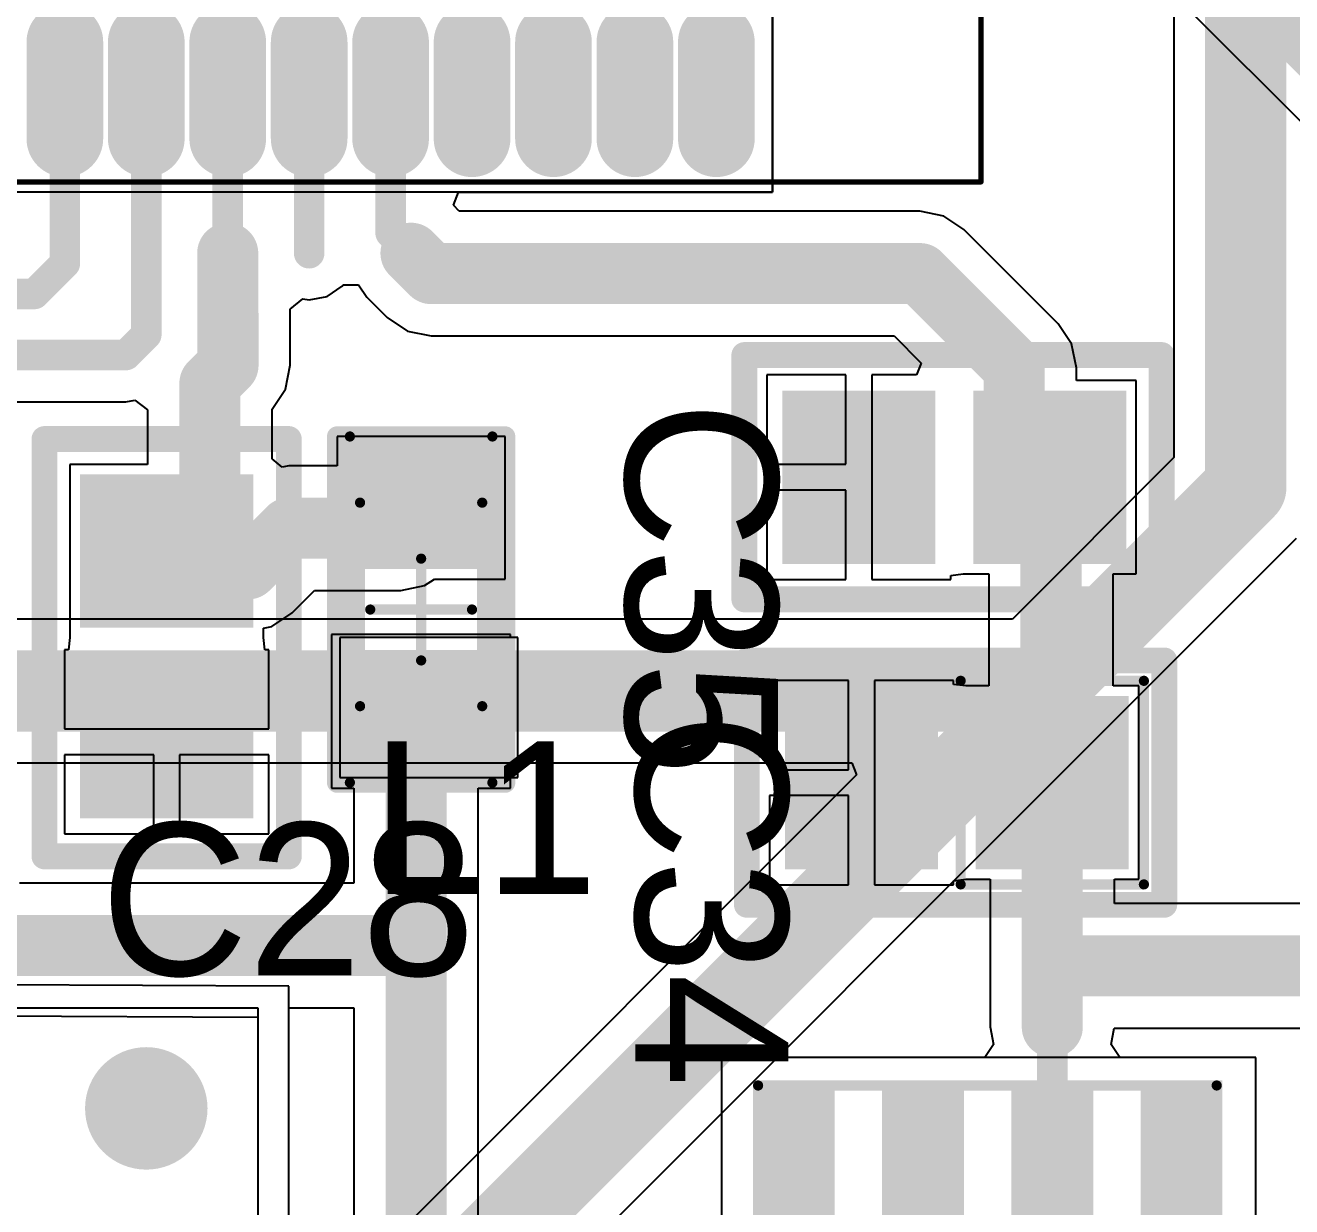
# Model space of a CAD drawing. Header units: millimetres. Extents: x -0.1 to 95.7, y -2.6 to 60.7.
# Drawn here: x 66.41 to 78.85, y 18.03 to 29.64 of the extents above; entities that cross this region are included whole.
import ezdxf

# ---------------------------------------------------------------- set-up
doc = ezdxf.new("R2010")
doc.units = ezdxf.units.MM
for name, color, linetype in [('BottomLayer', 5, 'Continuous'), ('BottomSolder', 6, 'Continuous'), ('Mechanical1', 6, 'Continuous'), ('Mechanical15', 56, 'Continuous'), ('MultiLayer', 9, 'Continuous'), ('TopLayer', 1, 'Continuous'), ('TopOverlay', 2, 'Continuous'), ('TopPaste', 8, 'Continuous'), ('TopSolder', 216, 'Continuous'), ('ViaHoleLayer', 16, 'Continuous')]:
    doc.layers.add(name, color=color, linetype=linetype)

# ---------------------------------------------------------------- blocks, each defined once
blk = doc.blocks.new('IND__0805_18')
at = {"layer": 'Mechanical1', "const_width": 0.0999998}
for points in [[(-0.94918784, 0.5999987999999999), (1.05000298, 0.5999987999999999)], [(-0.94918784, 0.5999987999999999), (-0.94918784, -0.5999987999999999)], [(1.05000298, 0.5999987999999999), (1.05000298, -0.5999987999999999)], [(-0.94918784, -0.5999987999999999), (1.05000298, -0.5999987999999999)]]:
    blk.add_lwpolyline(points, dxfattribs=at)
at = {"layer": 'Mechanical1', "const_width": 0.0499999}
for points in [[(-0.97418652, 0.5999987999999999, 1), (-0.92418916, 0.5999987999999999, 1)], [(-0.97418652, 0.5999987999999999, 1), (-0.92418916, 0.5999987999999999, 1)], [(1.0250043, 0.5999987999999999, 1), (1.07500166, 0.5999987999999999, 1)], [(1.0250043, 0.5999987999999999, 1), (1.07500166, 0.5999987999999999, 1)], [(-0.97418652, -0.5999987999999999, 1), (-0.92418916, -0.5999987999999999, 1)], [(-0.97418652, -0.5999987999999999, 1), (-0.92418916, -0.5999987999999999, 1)], [(1.0250043, -0.5999987999999999, 1), (1.07500166, -0.5999987999999999, 1)], [(1.0250043, -0.5999987999999999, 1), (1.07500166, -0.5999987999999999, 1)]]:
    blk.add_lwpolyline(points, format="xyb", close=True, dxfattribs=at)
at = {"layer": 'Mechanical15', "const_width": 0.0999998}
for points in [[(-1.69999914, 0.7000011399999999), (-1.69999914, -0.7000011399999999)], [(-1.69999914, 0.7000011399999999), (1.6999966, 0.7000011399999999)], [(1.6999966, 0.7000011399999999), (1.6999966, -0.7000011399999999)], [(0, 0.499999), (0, -0.499999)], [(-0.50000154, 0), (0.50000154, 0)], [(-1.69999914, -0.7000011399999999), (1.6999966, -0.7000011399999999)]]:
    blk.add_lwpolyline(points, dxfattribs=at)
at = {"layer": 'Mechanical15', "const_width": 0.0499999}
for points in [[(-1.72499782, 0.7000011399999999, 1), (-1.67500046, 0.7000011399999999, 1)], [(-1.72499782, 0.7000011399999999, 1), (-1.67500046, 0.7000011399999999, 1)], [(1.67499792, 0.7000011399999999, 1), (1.72499528, 0.7000011399999999, 1)], [(1.67499792, 0.7000011399999999, 1), (1.72499528, 0.7000011399999999, 1)], [(-0.02499868, 0.499999, 1), (0.02499868, 0.499999, 1)], [(-0.52500022, 0, 1), (-0.47500286, 0, 1)], [(0.47500286, 0, 1), (0.52500022, 0, 1)], [(-0.02499868, -0.499999, 1), (0.02499868, -0.499999, 1)], [(-1.72499782, -0.7000011399999999, 1), (-1.67500046, -0.7000011399999999, 1)], [(-1.72499782, -0.7000011399999999, 1), (-1.67500046, -0.7000011399999999, 1)], [(1.67499792, -0.7000011399999999, 1), (1.72499528, -0.7000011399999999, 1)], [(1.67499792, -0.7000011399999999, 1), (1.72499528, -0.7000011399999999, 1)]]:
    blk.add_lwpolyline(points, format="xyb", close=True, dxfattribs=at)
at = {"layer": 'TopLayer'}
for points in [[(-0.50000154, -0.62500002), (-0.50000154, 0.62500002), (-1.49999954, -0.62500002), (-1.49999954, 0.62500002)], [(1.49999954, -0.62500002), (1.49999954, 0.62500002), (0.50000154, -0.62500002), (0.50000154, 0.62500002)]]:
    blk.add_solid(points, dxfattribs=at)
at = {"layer": 'TopOverlay', "const_width": 0.1999996}
for points in [[(-1.69999914, 0.8249996199999998), (1.69999914, 0.8249996199999998)], [(-1.69999914, 0.8249996199999998), (-1.69999914, -0.8249996199999998)], [(1.69999914, 0.8249996199999998), (1.69999914, -0.8249996199999998)], [(-1.69999914, -0.8249996199999998), (1.69999914, -0.8249996199999998)]]:
    blk.add_lwpolyline(points, dxfattribs=at)
at = {"layer": 'TopOverlay', "const_width": 0.0999998}
for points in [[(-1.74999904, 0.8249996199999998, 1), (-1.64999924, 0.8249996199999998, 1)], [(-1.74999904, 0.8249996199999998, 1), (-1.64999924, 0.8249996199999998, 1)], [(1.64999924, 0.8249996199999998, 1), (1.74999904, 0.8249996199999998, 1)], [(1.64999924, 0.8249996199999998, 1), (1.74999904, 0.8249996199999998, 1)], [(-1.74999904, -0.8249996199999998, 1), (-1.64999924, -0.8249996199999998, 1)], [(-1.74999904, -0.8249996199999998, 1), (-1.64999924, -0.8249996199999998, 1)], [(1.64999924, -0.8249996199999998, 1), (1.74999904, -0.8249996199999998, 1)], [(1.64999924, -0.8249996199999998, 1), (1.74999904, -0.8249996199999998, 1)]]:
    blk.add_lwpolyline(points, format="xyb", close=True, dxfattribs=at)
at = {"layer": 'TopPaste'}
for points in [[(-0.50000154, -0.62500002), (-0.50000154, 0.62500002), (-1.49999954, -0.62500002), (-1.49999954, 0.62500002)], [(1.49999954, -0.62500002), (1.49999954, 0.62500002), (0.50000154, -0.62500002), (0.50000154, 0.62500002)]]:
    blk.add_solid(points, dxfattribs=at)
at = {"layer": 'TopSolder'}
for points in [[(-0.39840154, -0.72660002), (-0.39840154, 0.72660002), (-1.60159954, -0.72660002), (-1.60159954, 0.72660002)], [(1.60159954, -0.72660002), (1.60159954, 0.72660002), (0.39840154, -0.72660002), (0.39840154, 0.72660002)]]:
    blk.add_solid(points, dxfattribs=at)
blk = doc.blocks.new('SOIC_N8__REF198__ADM485__19')
at = {"layer": 'Mechanical1', "const_width": 0.0999998}
for points in [[(-0.87499952, 0.3450005799999999), (1.10000034, 0.3450005799999999)], [(-0.87499952, 0.3450005799999999), (-0.87499952, -4.155000579999999)], [(6.52500092, 0.3499993), (4.52499984, 0.3450005799999999)], [(6.52500092, 0.3499993), (6.52500092, -4.155000579999999)], [(-0.87499952, -4.155000579999999), (1.12500156, -4.155000579999999)], [(4.52499984, -4.155000579999999), (6.52500092, -4.155000579999999)]]:
    blk.add_lwpolyline(points, dxfattribs=at)
at = {"layer": 'Mechanical1', "const_width": 0.0499999}
for points in [[(-0.8999982, 0.3450005799999999, 1), (-0.8500008399999999, 0.3450005799999999, 1)], [(-0.8999982, 0.3450005799999999, 1), (-0.8500008399999999, 0.3450005799999999, 1)], [(1.07500166, 0.3450005799999999, 1), (1.12499902, 0.3450005799999999, 1)], [(4.50000116, 0.3450005799999999, 1), (4.54999852, 0.3450005799999999, 1)], [(6.50000224, 0.3499993, 1), (6.5499996, 0.3499993, 1)], [(6.50000224, 0.3499993, 1), (6.5499996, 0.3499993, 1)], [(-0.8999982, -4.155000579999999, 1), (-0.8500008399999999, -4.155000579999999, 1)], [(-0.8999982, -4.155000579999999, 1), (-0.8500008399999999, -4.155000579999999, 1)], [(1.10000288, -4.155000579999999, 1), (1.15000024, -4.155000579999999, 1)], [(4.50000116, -4.155000579999999, 1), (4.54999852, -4.155000579999999, 1)], [(6.50000224, -4.155000579999999, 1), (6.5499996, -4.155000579999999, 1)], [(6.50000224, -4.155000579999999, 1), (6.5499996, -4.155000579999999, 1)]]:
    blk.add_lwpolyline(points, format="xyb", close=True, dxfattribs=at)
at = {"layer": 'TopLayer'}
for points in [[(0.8249996199999998, -0.2999994), (0.8249996199999998, 0.2999994), (-0.8249996199999998, -0.2999994), (-0.8249996199999998, 0.2999994)], [(6.47499848, -0.2999994), (6.47499848, 0.2999994), (4.82499924, -0.2999994), (4.82499924, 0.2999994)], [(0.8249996199999998, -1.5699994), (0.8249996199999998, -0.9700006), (-0.8249996199999998, -1.5699994), (-0.8249996199999998, -0.9700006)], [(6.47499848, -1.5699994), (6.47499848, -0.9700006), (4.82499924, -1.5699994), (4.82499924, -0.9700006)], [(0.8249996199999998, -2.8399994), (0.8249996199999998, -2.2400006), (-0.8249996199999998, -2.8399994), (-0.8249996199999998, -2.2400006)], [(6.47499848, -2.8399994), (6.47499848, -2.2400006), (4.82499924, -2.8399994), (4.82499924, -2.2400006)], [(0.8249996199999998, -4.1099994), (0.8249996199999998, -3.5100006), (-0.8249996199999998, -4.1099994), (-0.8249996199999998, -3.5100006)], [(6.47499848, -4.1099994), (6.47499848, -3.5100006), (4.82499924, -4.1099994), (4.82499924, -3.5100006)]]:
    blk.add_solid(points, dxfattribs=at)
at = {"layer": 'TopOverlay', "const_width": 0.1999996}
for points in [[(1.22499882, 0.5950000799999999), (4.42500004, 0.5950000799999999)], [(1.22499882, 0.5950000799999999), (1.22499882, -4.40500008)], [(4.42500004, 0.5950000799999999), (4.42500004, -4.40500008)], [(1.22499882, -4.40500008), (4.42500004, -4.40500008)]]:
    blk.add_lwpolyline(points, dxfattribs=at)
at = {"layer": 'TopOverlay'}
for points, const_width in [([(1.17499892, 0.5950000799999999, 1), (1.27499872, 0.5950000799999999, 1)], 0.0999998), ([(1.17499892, 0.5950000799999999, 1), (1.27499872, 0.5950000799999999, 1)], 0.0999998), ([(4.37500014, 0.5950000799999999, 1), (4.47499994, 0.5950000799999999, 1)], 0.0999998), ([(4.37500014, 0.5950000799999999, 1), (4.47499994, 0.5950000799999999, 1)], 0.0999998), ([(1.91499998, -0.02500122, 1), (1.63500054, -0.02500122, 1)], 0.2999994), ([(1.56000196, -0.02500122, 1), (1.70999912, -0.02500122, 1)], 0.1499997), ([(1.8400014, -0.02500122, 1), (1.98999856, -0.02500122, 1)], 0.1499997), ([(1.17499892, -4.40500008, 1), (1.27499872, -4.40500008, 1)], 0.0999998), ([(1.17499892, -4.40500008, 1), (1.27499872, -4.40500008, 1)], 0.0999998), ([(4.37500014, -4.40500008, 1), (4.47499994, -4.40500008, 1)], 0.0999998), ([(4.37500014, -4.40500008, 1), (4.47499994, -4.40500008, 1)], 0.0999998)]:
    blk.add_lwpolyline(points, format="xyb", close=True, dxfattribs=dict(at, const_width=const_width))
at = {"layer": 'TopPaste'}
for points in [[(0.8249996199999998, -0.2999994), (0.8249996199999998, 0.2999994), (-0.8249996199999998, -0.2999994), (-0.8249996199999998, 0.2999994)], [(6.47499848, -0.2999994), (6.47499848, 0.2999994), (4.82499924, -0.2999994), (4.82499924, 0.2999994)], [(0.8249996199999998, -1.5699994), (0.8249996199999998, -0.9700006), (-0.8249996199999998, -1.5699994), (-0.8249996199999998, -0.9700006)], [(6.47499848, -1.5699994), (6.47499848, -0.9700006), (4.82499924, -1.5699994), (4.82499924, -0.9700006)], [(0.8249996199999998, -2.8399994), (0.8249996199999998, -2.2400006), (-0.8249996199999998, -2.8399994), (-0.8249996199999998, -2.2400006)], [(6.47499848, -2.8399994), (6.47499848, -2.2400006), (4.82499924, -2.8399994), (4.82499924, -2.2400006)], [(0.8249996199999998, -4.1099994), (0.8249996199999998, -3.5100006), (-0.8249996199999998, -4.1099994), (-0.8249996199999998, -3.5100006)], [(6.47499848, -4.1099994), (6.47499848, -3.5100006), (4.82499924, -4.1099994), (4.82499924, -3.5100006)]]:
    blk.add_solid(points, dxfattribs=at)
at = {"layer": 'TopSolder'}
for points in [[(0.92659962, -0.4015993999999999), (0.92659962, 0.4015993999999999), (-0.92659962, -0.4015993999999999), (-0.92659962, 0.4015993999999999)], [(6.57659848, -0.4015993999999999), (6.57659848, 0.4015993999999999), (4.72339924, -0.4015993999999999), (4.72339924, 0.4015993999999999)], [(0.92659962, -1.6715994), (0.92659962, -0.8684005999999999), (-0.92659962, -1.6715994), (-0.92659962, -0.8684005999999999)], [(6.57659848, -1.6715994), (6.57659848, -0.8684005999999999), (4.72339924, -1.6715994), (4.72339924, -0.8684005999999999)], [(0.92659962, -2.9415994), (0.92659962, -2.1384006), (-0.92659962, -2.9415994), (-0.92659962, -2.1384006)], [(6.57659848, -2.9415994), (6.57659848, -2.1384006), (4.72339924, -2.9415994), (4.72339924, -2.1384006)], [(0.92659962, -4.211599399999999), (0.92659962, -3.4084006), (-0.92659962, -4.211599399999999), (-0.92659962, -3.4084006)], [(6.57659848, -4.211599399999999), (6.57659848, -3.4084006), (4.72339924, -4.211599399999999), (4.72339924, -3.4084006)]]:
    blk.add_solid(points, dxfattribs=at)
blk = doc.blocks.new('ATMEGA16_44A_25')
at = {"layer": 'Mechanical15', "const_width": 0.0499999}
for points in [[(11.89999906, 2.59999734), (-0.90000074, 2.59999734)], [(11.89999906, -10.60000166), (11.89999906, 2.59999734)]]:
    blk.add_lwpolyline(points, dxfattribs=at)
at = {"layer": 'Mechanical15', "const_width": 0.02499868}
blk.add_lwpolyline([(11.88749972, 2.59999734, 1), (11.9124984, 2.59999734, 1)], format="xyb", close=True, dxfattribs=at)
blk.add_lwpolyline([(11.88749972, 2.59999734, 1), (11.9124984, 2.59999734, 1)], format="xyb", close=True, dxfattribs=at)
at = {"layer": 'TopLayer', "const_width": 0.5499989}
for points in [[(10.52500054, 0), (11.47500118, 0)], [(10.52500054, -0.8000009399999999), (11.47500118, -0.8000009399999999)], [(10.52500054, -1.60000188), (11.47500118, -1.60000188)], [(10.52500054, -2.40000028), (11.47500118, -2.40000028)], [(10.52500054, -3.20000122), (11.47500118, -3.20000122)], [(10.52500054, -4.000002159999999), (11.47500118, -4.000002159999999)], [(10.52500054, -4.800000559999999), (11.47500118, -4.800000559999999)], [(10.52500054, -5.600001499999999), (11.47500118, -5.600001499999999)], [(10.52500054, -6.399999899999999), (11.47500118, -6.399999899999999)]]:
    blk.add_lwpolyline(points, dxfattribs=at)
at = {"layer": 'TopLayer', "const_width": 0.27499818}
for points in [[(10.38750018, 0, 1), (10.6625009, 0, 1)], [(11.33750082, 0, 1), (11.61250154, 0, 1)], [(10.38750018, -0.8000009399999999, 1), (10.6625009, -0.8000009399999999, 1)], [(11.33750082, -0.8000009399999999, 1), (11.61250154, -0.8000009399999999, 1)], [(10.38750018, -1.60000188, 1), (10.6625009, -1.60000188, 1)], [(11.33750082, -1.60000188, 1), (11.61250154, -1.60000188, 1)], [(10.38750018, -2.40000028, 1), (10.6625009, -2.40000028, 1)], [(11.33750082, -2.40000028, 1), (11.61250154, -2.40000028, 1)], [(10.38750018, -3.20000122, 1), (10.6625009, -3.20000122, 1)], [(11.33750082, -3.20000122, 1), (11.61250154, -3.20000122, 1)], [(10.38750018, -4.000002159999999, 1), (10.6625009, -4.000002159999999, 1)], [(11.33750082, -4.000002159999999, 1), (11.61250154, -4.000002159999999, 1)], [(10.38750018, -4.800000559999999, 1), (10.6625009, -4.800000559999999, 1)], [(11.33750082, -4.800000559999999, 1), (11.61250154, -4.800000559999999, 1)], [(10.38750018, -5.600001499999999, 1), (10.6625009, -5.600001499999999, 1)], [(11.33750082, -5.600001499999999, 1), (11.61250154, -5.600001499999999, 1)], [(10.38750018, -6.399999899999999, 1), (10.6625009, -6.399999899999999, 1)], [(11.33750082, -6.399999899999999, 1), (11.61250154, -6.399999899999999, 1)]]:
    blk.add_lwpolyline(points, format="xyb", close=True, dxfattribs=at)
at = {"layer": 'TopPaste', "const_width": 0.5499989}
for points in [[(10.52500054, 0), (11.47500118, 0)], [(10.52500054, -0.8000009399999999), (11.47500118, -0.8000009399999999)], [(10.52500054, -1.60000188), (11.47500118, -1.60000188)], [(10.52500054, -2.40000028), (11.47500118, -2.40000028)], [(10.52500054, -3.20000122), (11.47500118, -3.20000122)], [(10.52500054, -4.000002159999999), (11.47500118, -4.000002159999999)], [(10.52500054, -4.800000559999999), (11.47500118, -4.800000559999999)], [(10.52500054, -5.600001499999999), (11.47500118, -5.600001499999999)], [(10.52500054, -6.399999899999999), (11.47500118, -6.399999899999999)]]:
    blk.add_lwpolyline(points, dxfattribs=at)
at = {"layer": 'TopPaste', "const_width": 0.27499818}
for points in [[(10.38750018, 0, 1), (10.6625009, 0, 1)], [(11.33750082, 0, 1), (11.61250154, 0, 1)], [(10.38750018, -0.8000009399999999, 1), (10.6625009, -0.8000009399999999, 1)], [(11.33750082, -0.8000009399999999, 1), (11.61250154, -0.8000009399999999, 1)], [(10.38750018, -1.60000188, 1), (10.6625009, -1.60000188, 1)], [(11.33750082, -1.60000188, 1), (11.61250154, -1.60000188, 1)], [(10.38750018, -2.40000028, 1), (10.6625009, -2.40000028, 1)], [(11.33750082, -2.40000028, 1), (11.61250154, -2.40000028, 1)], [(10.38750018, -3.20000122, 1), (10.6625009, -3.20000122, 1)], [(11.33750082, -3.20000122, 1), (11.61250154, -3.20000122, 1)], [(10.38750018, -4.000002159999999, 1), (10.6625009, -4.000002159999999, 1)], [(11.33750082, -4.000002159999999, 1), (11.61250154, -4.000002159999999, 1)], [(10.38750018, -4.800000559999999, 1), (10.6625009, -4.800000559999999, 1)], [(11.33750082, -4.800000559999999, 1), (11.61250154, -4.800000559999999, 1)], [(10.38750018, -5.600001499999999, 1), (10.6625009, -5.600001499999999, 1)], [(11.33750082, -5.600001499999999, 1), (11.61250154, -5.600001499999999, 1)], [(10.38750018, -6.399999899999999, 1), (10.6625009, -6.399999899999999, 1)], [(11.33750082, -6.399999899999999, 1), (11.61250154, -6.399999899999999, 1)]]:
    blk.add_lwpolyline(points, format="xyb", close=True, dxfattribs=at)
at = {"layer": 'TopSolder', "const_width": 0.37659818}
for points in [[(10.33670018, 0, 1), (10.7133009, 0, 1)], [(11.28670082, 0, 1), (11.66330154, 0, 1)], [(10.33670018, -0.8000009399999999, 1), (10.7133009, -0.8000009399999999, 1)], [(11.28670082, -0.8000009399999999, 1), (11.66330154, -0.8000009399999999, 1)], [(10.33670018, -1.60000188, 1), (10.7133009, -1.60000188, 1)], [(11.28670082, -1.60000188, 1), (11.66330154, -1.60000188, 1)], [(10.33670018, -2.40000028, 1), (10.7133009, -2.40000028, 1)], [(11.28670082, -2.40000028, 1), (11.66330154, -2.40000028, 1)], [(10.33670018, -3.20000122, 1), (10.7133009, -3.20000122, 1)], [(11.28670082, -3.20000122, 1), (11.66330154, -3.20000122, 1)], [(10.33670018, -4.000002159999999, 1), (10.7133009, -4.000002159999999, 1)], [(11.28670082, -4.000002159999999, 1), (11.66330154, -4.000002159999999, 1)], [(10.33670018, -4.800000559999999, 1), (10.7133009, -4.800000559999999, 1)], [(11.28670082, -4.800000559999999, 1), (11.66330154, -4.800000559999999, 1)], [(10.33670018, -5.600001499999999, 1), (10.7133009, -5.600001499999999, 1)], [(11.28670082, -5.600001499999999, 1), (11.66330154, -5.600001499999999, 1)], [(10.33670018, -6.399999899999999, 1), (10.7133009, -6.399999899999999, 1)], [(11.28670082, -6.399999899999999, 1), (11.66330154, -6.399999899999999, 1)]]:
    blk.add_lwpolyline(points, format="xyb", close=True, dxfattribs=at)
at = {"layer": 'TopSolder', "const_width": 0.7531988999999999}
for points in [[(10.52500054, 0), (11.47500118, 0)], [(10.52500054, -0.8000009399999999), (11.47500118, -0.8000009399999999)], [(10.52500054, -1.60000188), (11.47500118, -1.60000188)], [(10.52500054, -2.40000028), (11.47500118, -2.40000028)], [(10.52500054, -3.20000122), (11.47500118, -3.20000122)], [(10.52500054, -4.000002159999999), (11.47500118, -4.000002159999999)], [(10.52500054, -4.800000559999999), (11.47500118, -4.800000559999999)], [(10.52500054, -5.600001499999999), (11.47500118, -5.600001499999999)], [(10.52500054, -6.399999899999999), (11.47500118, -6.399999899999999)]]:
    blk.add_lwpolyline(points, dxfattribs=at)
blk = doc.blocks.new('C_________0805_30')
at = {"layer": 'TopLayer'}
for points in [[(-0.6499986999999999, -0.7499985), (0.6499986999999999, -0.7499985), (-0.6499986999999999, 0.7499985), (0.6499986999999999, 0.7499985)], [(1.22499882, -0.7499985), (2.52499622, -0.7499985), (1.22499882, 0.7499985), (2.52499622, 0.7499985)]]:
    blk.add_solid(points, dxfattribs=at)
at = {"layer": 'TopOverlay', "const_width": 0.254}
for points in [[(2.99999908, 1.20000014), (-1.10000034, 1.20000014)], [(-1.10000034, 1.20000014), (-1.10000034, -1.20000014)], [(2.99999908, 1.20000014), (2.99999908, -1.20000014)], [(2.00000108, -1.20000014), (-1.10000034, -1.20000014)], [(2.99999908, -1.20000014), (2.00000108, -1.20000014)]]:
    blk.add_lwpolyline(points, dxfattribs=at)
at = {"layer": 'TopOverlay', "const_width": 0.127}
for points in [[(-1.16350034, 1.20000014, 1), (-1.03650034, 1.20000014, 1)], [(-1.16350034, 1.20000014, 1), (-1.03650034, 1.20000014, 1)], [(2.93649908, 1.20000014, 1), (3.06349908, 1.20000014, 1)], [(2.93649908, 1.20000014, 1), (3.06349908, 1.20000014, 1)], [(-1.16350034, -1.20000014, 1), (-1.03650034, -1.20000014, 1)], [(-1.16350034, -1.20000014, 1), (-1.03650034, -1.20000014, 1)], [(1.93650108, -1.20000014, 1), (2.06350108, -1.20000014, 1)], [(1.93650108, -1.20000014, 1), (2.06350108, -1.20000014, 1)], [(2.93649908, -1.20000014, 1), (3.06349908, -1.20000014, 1)], [(2.93649908, -1.20000014, 1), (3.06349908, -1.20000014, 1)]]:
    blk.add_lwpolyline(points, format="xyb", close=True, dxfattribs=at)
at = {"layer": 'TopPaste'}
for points in [[(-0.6499986999999999, -0.7499985), (0.6499986999999999, -0.7499985), (-0.6499986999999999, 0.7499985), (0.6499986999999999, 0.7499985)], [(1.22499882, -0.7499985), (2.52499622, -0.7499985), (1.22499882, 0.7499985), (2.52499622, 0.7499985)]]:
    blk.add_solid(points, dxfattribs=at)
at = {"layer": 'TopSolder'}
for points in [[(-0.7515987, -0.8515985), (0.7515987, -0.8515985), (-0.7515987, 0.8515985), (0.7515987, 0.8515985)], [(1.12339882, -0.8515985), (2.62659622, -0.8515985), (1.12339882, 0.8515985), (2.62659622, 0.8515985)]]:
    blk.add_solid(points, dxfattribs=at)
blk = doc.blocks.new('C______________0805_31')
at = {"layer": 'TopLayer'}
for points in [[(-0.6499986999999999, -0.7499985), (0.6499986999999999, -0.7499985), (-0.6499986999999999, 0.7499985), (0.6499986999999999, 0.7499985)], [(1.22500136, -0.7499985), (2.52499876, -0.7499985), (1.22500136, 0.7499985), (2.52499876, 0.7499985)]]:
    blk.add_solid(points, dxfattribs=at)
at = {"layer": 'TopOverlay'}
for points, const_width in [([(-1.0999978, 1.20000268), (-1.10000034, -1.20000014)], 0.254), ([(2.99999908, 1.20000014), (-1.0999978, 1.20000268)], 0.254), ([(2.99999908, 1.20000014), (2.99999908, -1.1999976)], 0.254), ([(0.90000074, 0.999998), (-0.90000074, 1.00000054)], 0.0999998), ([(-0.90000074, 1.00000054), (-0.90000074, -0.999998)], 0.0999998), ([(0.90000074, 0.999998), (0.8999982, -0.999998)], 0.0999998), ([(0.8999982, -0.999998), (-0.90000074, -0.999998)], 0.0999998), ([(2.00000108, -1.20000014), (-1.10000034, -1.20000014)], 0.254), ([(2.99999908, -1.1999976), (2.00000108, -1.20000014)], 0.254)]:
    blk.add_lwpolyline(points, dxfattribs=dict(at, const_width=const_width))
for points, const_width in [([(-1.1634978, 1.20000268, 1), (-1.0364978, 1.20000268, 1)], 0.127), ([(-1.1634978, 1.20000268, 1), (-1.0364978, 1.20000268, 1)], 0.127), ([(2.93649908, 1.20000014, 1), (3.06349908, 1.20000014, 1)], 0.127), ([(2.93649908, 1.20000014, 1), (3.06349908, 1.20000014, 1)], 0.127), ([(-0.9249994199999999, 1.00000054, 1), (-0.8750020599999999, 1.00000054, 1)], 0.0499999), ([(-0.9249994199999999, 1.00000054, 1), (-0.8750020599999999, 1.00000054, 1)], 0.0499999), ([(0.8750020599999999, 0.999998, 1), (0.9249994199999999, 0.999998, 1)], 0.0499999), ([(0.8750020599999999, 0.999998, 1), (0.9249994199999999, 0.999998, 1)], 0.0499999), ([(-0.9249994199999999, -0.999998, 1), (-0.8750020599999999, -0.999998, 1)], 0.0499999), ([(-0.9249994199999999, -0.999998, 1), (-0.8750020599999999, -0.999998, 1)], 0.0499999), ([(0.87499952, -0.999998, 1), (0.9249968799999999, -0.999998, 1)], 0.0499999), ([(0.87499952, -0.999998, 1), (0.9249968799999999, -0.999998, 1)], 0.0499999), ([(-1.16350034, -1.20000014, 1), (-1.03650034, -1.20000014, 1)], 0.127), ([(-1.16350034, -1.20000014, 1), (-1.03650034, -1.20000014, 1)], 0.127), ([(1.93650108, -1.20000014, 1), (2.06350108, -1.20000014, 1)], 0.127), ([(1.93650108, -1.20000014, 1), (2.06350108, -1.20000014, 1)], 0.127), ([(2.93649908, -1.1999976, 1), (3.06349908, -1.1999976, 1)], 0.127), ([(2.93649908, -1.1999976, 1), (3.06349908, -1.1999976, 1)], 0.127)]:
    blk.add_lwpolyline(points, format="xyb", close=True, dxfattribs=dict(at, const_width=const_width))
at = {"layer": 'TopPaste'}
for points in [[(-0.6499986999999999, -0.7499985), (0.6499986999999999, -0.7499985), (-0.6499986999999999, 0.7499985), (0.6499986999999999, 0.7499985)], [(1.22500136, -0.7499985), (2.52499876, -0.7499985), (1.22500136, 0.7499985), (2.52499876, 0.7499985)]]:
    blk.add_solid(points, dxfattribs=at)
at = {"layer": 'TopSolder'}
for points in [[(-0.7515987, -0.8515985), (0.7515987, -0.8515985), (-0.7515987, 0.8515985), (0.7515987, 0.8515985)], [(1.12340136, -0.8515985), (2.62659876, -0.8515985), (1.12340136, 0.8515985), (2.62659876, 0.8515985)]]:
    blk.add_solid(points, dxfattribs=at)
blk = doc.blocks.new('C_________0805_37')
at = {"layer": 'TopLayer'}
for points in [[(-0.6499986999999999, -0.7499985), (0.6499986999999999, -0.7499985), (-0.6499986999999999, 0.7499985), (0.6499986999999999, 0.7499985)], [(1.22499882, -0.7499985), (2.52499622, -0.7499985), (1.22499882, 0.7499985), (2.52499622, 0.7499985)]]:
    blk.add_solid(points, dxfattribs=at)
at = {"layer": 'TopOverlay', "const_width": 0.254}
for points in [[(2.99999654, 1.20000014), (-1.10000288, 1.20000014)], [(-1.10000288, -1.20000014), (-1.10000288, 1.20000014)], [(2.99999654, -1.20000014), (2.99999654, 1.20000014)], [(2.00000108, -1.20000014), (-1.10000288, -1.20000014)], [(2.99999654, -1.20000014), (2.00000108, -1.20000014)]]:
    blk.add_lwpolyline(points, dxfattribs=at)
at = {"layer": 'TopOverlay', "const_width": 0.127}
for points in [[(-1.16350288, 1.20000014, 1), (-1.03650288, 1.20000014, 1)], [(-1.16350288, 1.20000014, 1), (-1.03650288, 1.20000014, 1)], [(2.93649654, 1.20000014, 1), (3.06349654, 1.20000014, 1)], [(2.93649654, 1.20000014, 1), (3.06349654, 1.20000014, 1)], [(-1.16350288, -1.20000014, 1), (-1.03650288, -1.20000014, 1)], [(-1.16350288, -1.20000014, 1), (-1.03650288, -1.20000014, 1)], [(1.93650108, -1.20000014, 1), (2.06350108, -1.20000014, 1)], [(1.93650108, -1.20000014, 1), (2.06350108, -1.20000014, 1)], [(2.93649654, -1.20000014, 1), (3.06349654, -1.20000014, 1)], [(2.93649654, -1.20000014, 1), (3.06349654, -1.20000014, 1)]]:
    blk.add_lwpolyline(points, format="xyb", close=True, dxfattribs=at)
at = {"layer": 'TopPaste'}
for points in [[(-0.6499986999999999, -0.7499985), (0.6499986999999999, -0.7499985), (-0.6499986999999999, 0.7499985), (0.6499986999999999, 0.7499985)], [(1.22499882, -0.7499985), (2.52499622, -0.7499985), (1.22499882, 0.7499985), (2.52499622, 0.7499985)]]:
    blk.add_solid(points, dxfattribs=at)
at = {"layer": 'TopSolder'}
for points in [[(-0.7515987, -0.8515985), (0.7515987, -0.8515985), (-0.7515987, 0.8515985), (0.7515987, 0.8515985)], [(1.12339882, -0.8515985), (2.62659622, -0.8515985), (1.12339882, 0.8515985), (2.62659622, 0.8515985)]]:
    blk.add_solid(points, dxfattribs=at)

msp = doc.modelspace()

# ---------------------------------------------------------------- linework, layer by layer
at = {"layer": 'BottomLayer'}
for p, q in [((77.69396196, 40.30754956), (77.69396196, 25.39245112)), ((77.69396196, 25.39245112), (76.10754907999998, 23.80603824)), ((76.89924421999999, 22.6007549), (78.89924529999999, 24.60075598)), ((76.10754907999998, 23.80603824), (48.59999931999999, 23.80603824)), ((71.00690141999999, 16.7084121), (76.89924421999999, 22.6007549)), ((48.59999931999999, 22.3939608), (74.52953597999999, 22.3939608)), ((74.52953597999999, 22.3939608), (74.57813888, 22.27662804)), ((74.57813888, 22.27662804), (69.9015112, 17.60000036)), ((68.99999916, 20.20000024), (30.03013044, 20.3998449)), ((68.99999916, -2.50000008), (68.99999916, 20.20000024)), ((29.99843124, 20.09412796), (68.6941222, 19.89568792)), ((68.6941222, 19.89568792), (68.6941222, -2.50000008))]:
    msp.add_line(p, q, dxfattribs=at)
at = {"layer": 'BottomLayer', "const_width": 0.8000009399999999}
for points in [[(78.40000067999999, 25.1000006), (78.40000067999999, 40.60000008)], [(76.3999996, 23.09999952), (78.40000067999999, 25.1000006)], [(48.59999931999999, 23.09999952), (76.3999996, 23.09999952)], [(70.1999993, 16.89999922), (76.3999996, 23.09999952)]]:
    msp.add_lwpolyline(points, dxfattribs=at)
at = {"layer": 'BottomLayer'}
for points, const_width in [([(78.20000107999999, 25.1000006, 1), (78.60000027999999, 25.1000006, 1)], 0.3999992), ([(78.20000107999999, 25.1000006, 1), (78.60000027999999, 25.1000006, 1)], 0.3999992), ([(76.19999999999999, 23.09999952, 1), (76.5999992, 23.09999952, 1)], 0.3999992), ([(76.19999999999999, 23.09999952, 1), (76.5999992, 23.09999952, 1)], 0.3999992), ([(76.19999999999999, 23.09999952, 1), (76.5999992, 23.09999952, 1)], 0.3999992), ([(67.34998976, 18.99999248, 1), (67.84998875999999, 18.99999248, 1)], 0.499999)]:
    msp.add_lwpolyline(points, format="xyb", close=True, dxfattribs=dict(at, const_width=const_width))
at = {"layer": 'BottomSolder', "const_width": 0.601599}
msp.add_lwpolyline([(67.29918976, 18.99999248, 1), (67.90078876, 18.99999248, 1)], format="xyb", close=True, dxfattribs=at)
at = {"layer": 'MultiLayer', "const_width": 0.499999}
msp.add_lwpolyline([(67.34998976, 18.99999248, 1), (67.84998875999999, 18.99999248, 1)], format="xyb", close=True, dxfattribs=at)
at = {"layer": 'TopLayer'}
for p, q in [((76.21958848, 31.41526102), (82.34741722, 25.28742974)), ((73.74999982, 30.00000096), (73.74999982, 27.99999988)), ((73.74999982, 27.99999988), (73.74999982, 30.00000096)), ((73.74999982, 27.99999988), (64.75000004, 27.99999988)), ((70.61706475999999, 27.87299988), (70.66748122, 27.99999988)), ((70.66748122, 27.99999988), (73.74999982, 27.99999988)), ((70.67360262, 27.81175286), (70.61706475999999, 27.87299988)), ((75.19999945999999, 27.81175286), (70.67360262, 27.81175286)), ((75.43410872, 27.76518704), (75.19999945999999, 27.81175286)), ((75.63257415999999, 27.63257364), (75.43410872, 27.76518704)), ((76.55756342, 26.70758438), (75.63257415999999, 27.63257364)), ((69.3755788, 26.97611064), (69.52443042, 27.07556942)), ((69.52443042, 27.07556942), (69.53342456, 27.08903142)), ((69.53342456, 27.08903142), (69.68616746, 27.08903142)), ((69.68616746, 27.08903142), (69.7674246, 26.96742638)), ((69.01175427999999, 26.84914112), (69.13875682, 26.95336748)), ((69.13875682, 26.95336748), (69.19999876, 26.94118564)), ((69.19999876, 26.94118564), (69.3755788, 26.97611064)), ((69.7674246, 26.96742638), (69.96742674, 26.7674217)), ((69.01175427999999, 26.81222476), (69.01175427999999, 26.84914112)), ((69.01478958, 26.79696444), (69.01175427999999, 26.81222476)), ((69.01478958, 26.29991184), (69.01478958, 26.79696444)), ((69.96742674, 26.7674217), (70.16589217999999, 26.63481084)), ((70.16589217999999, 26.63481084), (70.40000144, 26.58824502)), ((76.69017681999999, 26.50911894), (76.55756342, 26.70758438)), ((70.40000144, 26.58824502), (74.94660398, 26.58824502)), ((74.94660398, 26.58824502), (75.21352241999999, 26.32132658)), ((76.73674263999999, 26.27500968), (76.69017681999999, 26.50911894)), ((68.96822375999999, 26.06580258), (69.01478958, 26.29991184)), ((75.21352241999999, 26.32132658), (75.16491952, 26.20399382)), ((76.73674263999999, 26.14999342), (76.73674263999999, 26.27500968)), ((74.47298796, 26.20399382), (73.69599434, 26.20399382)), ((73.69599434, 26.20399382), (73.69599434, 25.32699532)), ((74.47298796, 25.32699532), (74.47298796, 26.20399382)), ((75.16491952, 26.20399382), (74.72698796, 26.20399382)), ((74.72698796, 26.20399382), (74.72698796, 25.19999532)), ((77.32498885999999, 26.14999342), (76.73674263999999, 26.14999342)), ((77.32498885999999, 24.24999722), (77.32498885999999, 26.14999342)), ((68.83675081999999, 25.86904402), (68.96822375999999, 26.06580258)), ((64.85425688, 25.94118509999999), (67.39999981999999, 25.94118509999999)), ((67.39999981999999, 25.94118509999999), (67.48624044, 25.95834026)), ((67.48624044, 25.95834026), (67.61324298, 25.8601591)), ((67.61324298, 25.8601591), (67.61324298, 25.32499634)), ((68.83675081999999, 25.3793752), (68.83675081999999, 25.86904402)), ((71.12499872, 25.59999706), (69.47499948, 25.59999706)), ((69.47499948, 25.59999706), (69.47499948, 25.31175024)), ((71.12499872, 24.19999986), (71.12499872, 25.59999706)), ((68.93492436, 25.2988064), (68.83675081999999, 25.3793752)), ((67.61324298, 25.32499634), (66.85000092, 25.32499634)), ((66.85000092, 25.32499634), (66.85000092, 23.63100176)), ((68.99999661999999, 25.31175024), (68.93492436, 25.2988064)), ((69.47499948, 25.31175024), (68.99999661999999, 25.31175024)), ((73.69599434, 25.32699532), (74.47298796, 25.32699532)), ((74.72698796, 25.19999532), (74.72698796, 24.19599682)), ((74.47298796, 25.07299532), (73.69599434, 25.07299532)), ((73.69599434, 25.07299532), (73.69599434, 24.19599682)), ((74.47298796, 24.19599682), (74.47298796, 25.07299532)), ((70.09999696, 24.0882424), (70.33410622, 24.13480822)), ((70.33410622, 24.13480822), (70.43167016, 24.19999986)), ((70.43167016, 24.19999986), (71.12499872, 24.19999986)), ((73.69599434, 24.19599682), (74.47298796, 24.19599682)), ((74.72698796, 24.19599682), (75.50399173999999, 24.19599682)), ((75.50399173999999, 24.2355116), (75.6249948, 24.24999468)), ((75.50399173999999, 24.19599682), (75.50399173999999, 24.2355116)), ((75.6249948, 24.24999468), (75.6249948, 24.24999722)), ((75.6249948, 24.24999722), (75.87573851999998, 24.24999722)), ((75.87573851999998, 24.24999722), (75.87573851999998, 23.14999434)), ((77.09924636, 23.14999434), (77.09924636, 24.24999722)), ((77.09924636, 24.24999722), (77.32498885999999, 24.24999722)), ((69.03257466, 23.86742496), (69.2533921, 24.0882424)), ((69.2533921, 24.0882424), (70.09999696, 24.0882424)), ((68.83410922, 23.73481156), (69.03257466, 23.86742496)), ((68.74999711999999, 23.71808058), (68.83410922, 23.73481156)), ((68.74999711999999, 23.63100176), (68.74999711999999, 23.71808058)), ((71.17899911999999, 23.65399638), (69.42099908, 23.65399638)), ((69.42099908, 23.65399638), (69.42099908, 22.14599838)), ((71.17899911999999, 23.62499974), (71.17899911999999, 23.65399638)), ((66.84999837999999, 23.62499974), (66.8355153, 23.50399922)), ((66.85000092, 23.63100176), (66.84999837999999, 23.62499974)), ((68.74999966, 23.62499974), (68.74999711999999, 23.63100176)), ((68.76448273999999, 23.50399922), (68.74999966, 23.62499974)), ((71.24999973999999, 23.62499974), (69.5000007, 23.62499974)), ((69.5000007, 23.62499974), (69.5000007, 22.25000122)), ((71.24999973999999, 23.62499974), (71.17899911999999, 23.62499974)), ((71.24999973999999, 22.25000122), (71.24999973999999, 23.62499974)), ((71.24999973999999, 22.25000122), (71.24999973999999, 23.62499974)), ((66.8355153, 23.50399922), (66.79600051999999, 23.50399922)), ((66.79600051999999, 23.50399922), (66.79600051999999, 22.72699544)), ((68.80399752, 23.50399922), (68.76448273999999, 23.50399922)), ((68.80399752, 22.72699544), (68.80399752, 23.50399922)), ((74.49799171999999, 23.20399474), (73.72099809999999, 23.20399474)), ((73.72099809999999, 23.20399474), (73.72099809999999, 22.32699624)), ((74.49799171999999, 22.32699624), (74.49799171999999, 23.20399474)), ((75.5289955, 23.20399474), (74.75199172, 23.20399474)), ((74.75199172, 23.20399474), (74.75199172, 22.19999624)), ((75.5289955, 23.16447488), (75.5289955, 23.20399474)), ((75.64999856, 23.14999688), (75.5289955, 23.16447488)), ((75.65599804, 23.14999434), (75.64999856, 23.14999688)), ((75.87573851999998, 23.14999434), (75.65599804, 23.14999434)), ((77.34999515999999, 23.14999434), (77.09924636, 23.14999434)), ((77.34999515999999, 21.24999814), (77.34999515999999, 23.14999434)), ((66.79600051999999, 22.72699544), (67.79999394, 22.72699544)), ((67.79999394, 22.72699544), (68.80399752, 22.72699544)), ((67.67299394, 22.47299544), (66.79600051999999, 22.47299544)), ((66.79600051999999, 22.47299544), (66.79600051999999, 21.69600182)), ((67.67299394, 21.69600182), (67.67299394, 22.47299544)), ((68.80399752, 22.47299544), (67.92699394, 22.47299544)), ((67.92699394, 22.47299544), (67.92699394, 21.69600182)), ((68.80399752, 21.69600182), (68.80399752, 22.47299544)), ((73.72099809999999, 22.32699624), (74.49799171999999, 22.32699624)), ((69.42099908, 22.14599838), (69.63824527999999, 22.14599838)), ((69.5000007, 22.25000122), (71.24999973999999, 22.25000122)), ((69.63824527999999, 22.14599838), (69.63824527999999, 21.21175336)), ((70.86175312, 20.59999944), (70.86175312, 22.14599838)), ((70.86175312, 22.14599838), (71.17899911999999, 22.14599838)), ((71.17899911999999, 22.14599838), (71.17899911999999, 22.25000122)), ((71.17899911999999, 22.25000122), (71.24999973999999, 22.25000122)), ((74.75199172, 22.19999624), (74.75199172, 21.19599774)), ((74.49799171999999, 22.07299624), (73.72099809999999, 22.07299624)), ((73.72099809999999, 22.07299624), (73.72099809999999, 21.19599774)), ((74.49799171999999, 21.19599774), (74.49799171999999, 22.07299624)), ((66.79600051999999, 21.69600182), (67.67299394, 21.69600182)), ((67.92699394, 21.69600182), (68.80399752, 21.69600182)), ((69.63824527999999, 21.21175336), (66.35339789999999, 21.21175336)), ((73.72099809999999, 21.19599774), (74.49799171999999, 21.19599774)), ((74.75199172, 21.19599774), (75.5289955, 21.19599774)), ((75.5289955, 21.2355176), (75.64999856, 21.2499956)), ((75.5289955, 21.19599774), (75.5289955, 21.2355176)), ((75.64999856, 21.2499956), (75.65599804, 21.24999814)), ((75.65599804, 21.24999814), (75.88824548, 21.24999814)), ((75.88824548, 21.24999814), (75.88824548, 20.39999984)), ((77.11175331999999, 21.01175376), (77.11175331999999, 21.24999814)), ((77.11175331999999, 21.24999814), (77.34999515999999, 21.24999814)), ((80.00000001999999, 21.01175376), (77.11175331999999, 21.01175376)), ((70.86175312, 17.76875288), (70.86175312, 20.59999944)), ((75.88824548, 20.39999984), (75.88824548, 19.80000104)), ((66.09999988, 19.98824552), (68.6941222, 19.98824552)), ((68.6941222, 19.98824552), (68.6941222, -2.37192566)), ((68.99999916, -2.4100282), (68.99999916, 19.98824552)), ((68.99999916, 19.98824552), (69.63824527999999, 19.98824552)), ((69.63824527999999, 19.98824552), (69.63824527999999, 17.76875542)), ((75.88824548, 19.80000104), (75.92265739999999, 19.62700164)), ((77.0773414, 19.62700164), (77.10941398, 19.78824592)), ((77.10941398, 19.78824592), (79.74660454, 19.78824592)), ((75.92265739999999, 19.62700164), (75.83772234, 19.4999991)), ((77.16227645999999, 19.4999991), (77.0773414, 19.62700164)), ((78.50000048, 19.4999991), (73.25000082, 19.4999991)), ((73.25000082, 19.4999991), (73.25000082, 17.25000106)), ((75.83772234, 19.4999991), (73.25000082, 19.4999991)), ((73.25000082, 19.4999991), (73.25000082, 17.25000106)), ((78.50000048, 19.4999991), (77.16227645999999, 19.4999991)), ((78.50000048, 17.25000106), (78.50000048, 19.4999991)), ((78.50000048, 17.25000106), (78.50000048, 19.4999991))]:
    msp.add_line(p, q, dxfattribs=at)
for points, const_width in [([(76.65216318, 31.84783572), (82.77999446, 25.72000444)], 0.5999987999999999), ([(66.80000356000001, 27.30000382), (66.80000356000001, 28.99999534)], 0.2999994), ([(67.59999942, 28.9999928), (67.60000196, 28.99999534)], 0.2999994), ([(67.59999942, 28.45734212), (67.59999942, 28.9999928)], 0.2999994), ([(67.60000196, 26.60000268), (67.60000196, 28.99999534)], 0.2999994), ([(68.40000035999999, 28.9999928), (68.40000289999999, 28.99999534)], 0.2999994), ([(68.40000035999999, 27.40000108), (68.40000035999999, 28.9999928)], 0.2999994), ([(69.19999876, 27.40000108), (69.2000013, 28.99999534)], 0.2999994), ([(70.00000224, 27.59999814), (70.00000224, 28.99999534)], 0.2999994), ([(70.00000224, 27.59999814), (70.1999993, 27.40000108)], 0.2999994), ([(68.40000035999999, 26.79999974), (68.40000035999999, 27.40000108)], 0.5999987999999999), ([(70.1999993, 27.40000108), (70.40000144, 27.19999894)], 0.5999987999999999), ([(70.40000144, 27.19999894), (75.19999945999999, 27.19999894)], 0.5999987999999999), ([(75.19999945999999, 27.19999894), (76.12498872, 26.27500968)], 0.5999987999999999), ([(66.49999908, 26.99999934), (66.80000356000001, 27.30000382)], 0.2999994), ([(57.4999993, 26.99999934), (66.49999908, 26.99999934)], 0.2999994), ([(68.40000035999999, 26.79999974), (68.40303566, 26.79696444)], 0.5999987999999999), ([(68.40303566, 26.29991184), (68.40303566, 26.79696444)], 0.5999987999999999), ([(67.39999981999999, 26.40000054), (67.60000196, 26.60000268)], 0.2999994), ([(58.49999983999999, 26.40000054), (67.39999981999999, 26.40000054)], 0.2999994), ([(68.2249969, 26.12187308), (68.40303566, 26.29991184)], 0.5999987999999999), ([(76.12498872, 25.54999716), (76.12498872, 26.27500968)], 0.5999987999999999), ([(68.2249969, 24.82499988), (68.2249969, 26.12187308)], 0.5999987999999999), ([(76.12498872, 25.54999716), (76.47499056, 25.19999532)], 0.5999987999999999), ([(76.47499056, 25.19999532), (76.48749244, 25.18749344)], 0.5999987999999999), ([(76.48749244, 22.21250066), (76.48749244, 25.18749344)], 0.5999987999999999), ([(70.09999696, 24.69999632), (70.2999991, 24.89999846)], 0.5999987999999999), ([(67.87499505999999, 24.47499804), (68.2249969, 24.82499988)], 0.5999987999999999), ([(68.59999995999999, 24.29999966), (68.99999661999999, 24.69999632)], 0.5999987999999999), ([(68.99999661999999, 24.69999632), (70.09999696, 24.69999632)], 0.5999987999999999), ([(67.79999901999999, 24.47499804), (67.87499505999999, 24.47499804)], 0.5999987999999999), ([(67.79999901999999, 24.47499804), (67.9749974, 24.29999966)], 0.5999987999999999), ([(67.9749974, 24.29999966), (68.59999995999999, 24.29999966)], 0.5999987999999999), ([(70.24999919999999, 22.84999748), (70.2999991, 22.89999738)], 0.5999987999999999), ([(70.24999919999999, 20.59999944), (70.24999919999999, 22.84999748)], 0.5999987999999999), ([(76.48749244, 22.21250066), (76.49999686, 22.19999624)], 0.5999987999999999), ([(76.49999686, 22.19999624), (76.4999994, 22.1999937)], 0.5999987999999999), ([(76.4999994, 20.39999984), (76.4999994, 22.1999937)], 0.5999987999999999), ([(66.09999988, 20.59999944), (70.24999919999999, 20.59999944)], 0.5999987999999999), ([(70.24999919999999, 17.14999872), (70.24999919999999, 20.59999944)], 0.5999987999999999), ([(76.4999994, 19.80000104), (76.4999994, 20.39999984)], 0.5999987999999999), ([(76.4999994, 20.39999984), (80.00000001999999, 20.39999984)], 0.5999987999999999), ([(76.4999994, 18.34999632), (76.4999994, 19.80000104)], 0.2999994)]:
    msp.add_lwpolyline(points, dxfattribs=dict(at, const_width=const_width))
for points, const_width in [([(66.72500498, 28.99999534, 1), (66.87500213999999, 28.99999534, 1)], 0.1499997), ([(67.52500083999999, 28.9999928, 1), (67.67499799999999, 28.9999928, 1)], 0.1499997), ([(67.52500083999999, 28.9999928, 1), (67.67499799999999, 28.9999928, 1)], 0.1499997), ([(67.52500338, 28.99999534, 1), (67.67500054, 28.99999534, 1)], 0.1499997), ([(67.52500338, 28.99999534, 1), (67.67500054, 28.99999534, 1)], 0.1499997), ([(68.32500178, 28.9999928, 1), (68.47499893999999, 28.9999928, 1)], 0.1499997), ([(68.32500178, 28.9999928, 1), (68.47499893999999, 28.9999928, 1)], 0.1499997), ([(68.32500432, 28.99999534, 1), (68.47500148, 28.99999534, 1)], 0.1499997), ([(69.12500272, 28.99999534, 1), (69.27499988, 28.99999534, 1)], 0.1499997), ([(69.92500365999999, 28.99999534, 1), (70.07500082, 28.99999534, 1)], 0.1499997), ([(67.52500083999999, 28.45734212, 1), (67.67499799999999, 28.45734212, 1)], 0.1499997), ([(69.92500365999999, 27.59999814, 1), (70.07500082, 27.59999814, 1)], 0.1499997), ([(69.92500365999999, 27.59999814, 1), (70.07500082, 27.59999814, 1)], 0.1499997), ([(68.25000066, 27.40000108, 1), (68.55000006, 27.40000108, 1)], 0.2999994), ([(70.0499996, 27.40000108, 1), (70.349999, 27.40000108, 1)], 0.2999994), ([(68.32500178, 27.40000108, 1), (68.47499893999999, 27.40000108, 1)], 0.1499997), ([(69.12500018, 27.40000108, 1), (69.27499734, 27.40000108, 1)], 0.1499997), ([(70.12500071999999, 27.40000108, 1), (70.27499787999999, 27.40000108, 1)], 0.1499997), ([(70.25000174, 27.19999894, 1), (70.55000113999999, 27.19999894, 1)], 0.2999994), ([(70.25000174, 27.19999894, 1), (70.55000113999999, 27.19999894, 1)], 0.2999994), ([(75.04999975999999, 27.19999894, 1), (75.34999916, 27.19999894, 1)], 0.2999994), ([(75.04999975999999, 27.19999894, 1), (75.34999916, 27.19999894, 1)], 0.2999994), ([(66.72500498, 27.30000382, 1), (66.87500213999999, 27.30000382, 1)], 0.1499997), ([(66.72500498, 27.30000382, 1), (66.87500213999999, 27.30000382, 1)], 0.1499997), ([(66.4250005, 26.99999934, 1), (66.57499766, 26.99999934, 1)], 0.1499997), ([(66.4250005, 26.99999934, 1), (66.57499766, 26.99999934, 1)], 0.1499997), ([(68.25000066, 26.79999974, 1), (68.55000006, 26.79999974, 1)], 0.2999994), ([(68.25000066, 26.79999974, 1), (68.55000006, 26.79999974, 1)], 0.2999994), ([(68.25303595999999, 26.79696444, 1), (68.55303536, 26.79696444, 1)], 0.2999994), ([(68.25303595999999, 26.79696444, 1), (68.55303536, 26.79696444, 1)], 0.2999994), ([(67.52500338, 26.60000268, 1), (67.67500054, 26.60000268, 1)], 0.1499997), ([(67.52500338, 26.60000268, 1), (67.67500054, 26.60000268, 1)], 0.1499997), ([(67.32500124, 26.40000054, 1), (67.4749984, 26.40000054, 1)], 0.1499997), ([(67.32500124, 26.40000054, 1), (67.4749984, 26.40000054, 1)], 0.1499997), ([(68.25303595999999, 26.29991184, 1), (68.55303536, 26.29991184, 1)], 0.2999994), ([(68.25303595999999, 26.29991184, 1), (68.55303536, 26.29991184, 1)], 0.2999994), ([(75.97498902, 26.27500968, 1), (76.27498842, 26.27500968, 1)], 0.2999994), ([(75.97498902, 26.27500968, 1), (76.27498842, 26.27500968, 1)], 0.2999994), ([(68.07499719999998, 26.12187308, 1), (68.3749966, 26.12187308, 1)], 0.2999994), ([(68.07499719999998, 26.12187308, 1), (68.3749966, 26.12187308, 1)], 0.2999994), ([(75.97498902, 25.54999716, 1), (76.27498842, 25.54999716, 1)], 0.2999994), ([(75.97498902, 25.54999716, 1), (76.27498842, 25.54999716, 1)], 0.2999994), ([(76.32499086, 25.19999532, 1), (76.62499025999999, 25.19999532, 1)], 0.2999994), ([(76.32499086, 25.19999532, 1), (76.62499025999999, 25.19999532, 1)], 0.2999994), ([(76.33749274, 25.18749344, 1), (76.63749213999999, 25.18749344, 1)], 0.2999994), ([(76.33749274, 25.18749344, 1), (76.63749213999999, 25.18749344, 1)], 0.2999994), ([(70.14999939999998, 24.89999846, 1), (70.4499988, 24.89999846, 1)], 0.2999994), ([(68.07499719999998, 24.82499988, 1), (68.3749966, 24.82499988, 1)], 0.2999994), ([(68.07499719999998, 24.82499988, 1), (68.3749966, 24.82499988, 1)], 0.2999994), ([(68.84999692, 24.69999632, 1), (69.14999632, 24.69999632, 1)], 0.2999994), ([(68.84999692, 24.69999632, 1), (69.14999632, 24.69999632, 1)], 0.2999994), ([(69.94999725999999, 24.69999632, 1), (70.24999666, 24.69999632, 1)], 0.2999994), ([(69.94999725999999, 24.69999632, 1), (70.24999666, 24.69999632, 1)], 0.2999994), ([(67.64999931999999, 24.47499804, 1), (67.94999872, 24.47499804, 1)], 0.2999994), ([(67.64999931999999, 24.47499804, 1), (67.94999872, 24.47499804, 1)], 0.2999994), ([(67.72499536, 24.47499804, 1), (68.02499476, 24.47499804, 1)], 0.2999994), ([(67.72499536, 24.47499804, 1), (68.02499476, 24.47499804, 1)], 0.2999994), ([(67.8249977, 24.29999966, 1), (68.1249971, 24.29999966, 1)], 0.2999994), ([(67.8249977, 24.29999966, 1), (68.1249971, 24.29999966, 1)], 0.2999994), ([(68.45000026, 24.29999966, 1), (68.74999966, 24.29999966, 1)], 0.2999994), ([(68.45000026, 24.29999966, 1), (68.74999966, 24.29999966, 1)], 0.2999994), ([(70.0999995, 22.84999748, 1), (70.3999989, 22.84999748, 1)], 0.2999994), ([(70.0999995, 22.84999748, 1), (70.3999989, 22.84999748, 1)], 0.2999994), ([(70.14999939999998, 22.89999738, 1), (70.4499988, 22.89999738, 1)], 0.2999994), ([(76.33749274, 22.21250066, 1), (76.63749213999999, 22.21250066, 1)], 0.2999994), ([(76.33749274, 22.21250066, 1), (76.63749213999999, 22.21250066, 1)], 0.2999994), ([(76.34999716, 22.19999624, 1), (76.64999655999999, 22.19999624, 1)], 0.2999994), ([(76.34999716, 22.19999624, 1), (76.64999655999999, 22.19999624, 1)], 0.2999994), ([(76.3499997, 22.1999937, 1), (76.6499991, 22.1999937, 1)], 0.2999994), ([(76.3499997, 22.1999937, 1), (76.6499991, 22.1999937, 1)], 0.2999994), ([(70.0999995, 20.59999944, 1), (70.3999989, 20.59999944, 1)], 0.2999994), ([(70.0999995, 20.59999944, 1), (70.3999989, 20.59999944, 1)], 0.2999994), ([(70.0999995, 20.59999944, 1), (70.3999989, 20.59999944, 1)], 0.2999994), ([(76.3499997, 20.39999984, 1), (76.6499991, 20.39999984, 1)], 0.2999994), ([(76.3499997, 20.39999984, 1), (76.6499991, 20.39999984, 1)], 0.2999994), ([(76.3499997, 20.39999984, 1), (76.6499991, 20.39999984, 1)], 0.2999994), ([(76.3499997, 19.80000104, 1), (76.6499991, 19.80000104, 1)], 0.2999994), ([(76.42500082, 19.80000104, 1), (76.57499797999999, 19.80000104, 1)], 0.1499997), ([(67.34998976, 18.99999248, 1), (67.84998875999999, 18.99999248, 1)], 0.499999), ([(76.42500082, 18.34999632, 1), (76.57499797999999, 18.34999632, 1)], 0.1499997)]:
    msp.add_lwpolyline(points, format="xyb", close=True, dxfattribs=dict(at, const_width=const_width))
at = {"layer": 'TopSolder', "const_width": 0.601599}
msp.add_lwpolyline([(67.29918976, 18.99999248, 1), (67.90078876, 18.99999248, 1)], format="xyb", close=True, dxfattribs=at)
at = {"layer": 'ViaHoleLayer', "const_width": 0.2999994}
msp.add_lwpolyline([(67.44998955999999, 18.99999248, 1), (67.74998896, 18.99999248, 1)], format="xyb", close=True, dxfattribs=at)

# ---------------------------------------------------------------- block references
for name, p, rotation in [('ATMEGA16_44A_25', (73.20000345999999, 39.9999962), 270), ('C_________0805_30', (76.47499056, 25.19999532), 180), ('C_________0805_37', (67.79999901999999, 24.47499804), 270), ('IND__0805_18', (70.2999991, 23.89999792), 90), ('C______________0805_31', (76.49999686, 22.19999624), 180), ('SOIC_N8__REF198__ADM485__19', (73.9599994, 12.69999746), 90)]:
    msp.add_blockref(name, p, dxfattribs=dict(rotation=rotation))

# ---------------------------------------------------------------- texts
at = {"layer": 'TopOverlay'}
for s, p in [('C35', (72.30543578, 25.94888892)), ('C34', (72.40544066, 22.88841752))]:
    msp.add_text(s, height=1.49999954, rotation=270, dxfattribs=at).set_placement(p)
for s, p in [('L1', (69.80613674, 21.10613762)), ('C28', (67.15110776, 20.30544326))]:
    msp.add_text(s, height=1.49999954, dxfattribs=at).set_placement(p)

doc.saveas('drawing.dxf')
